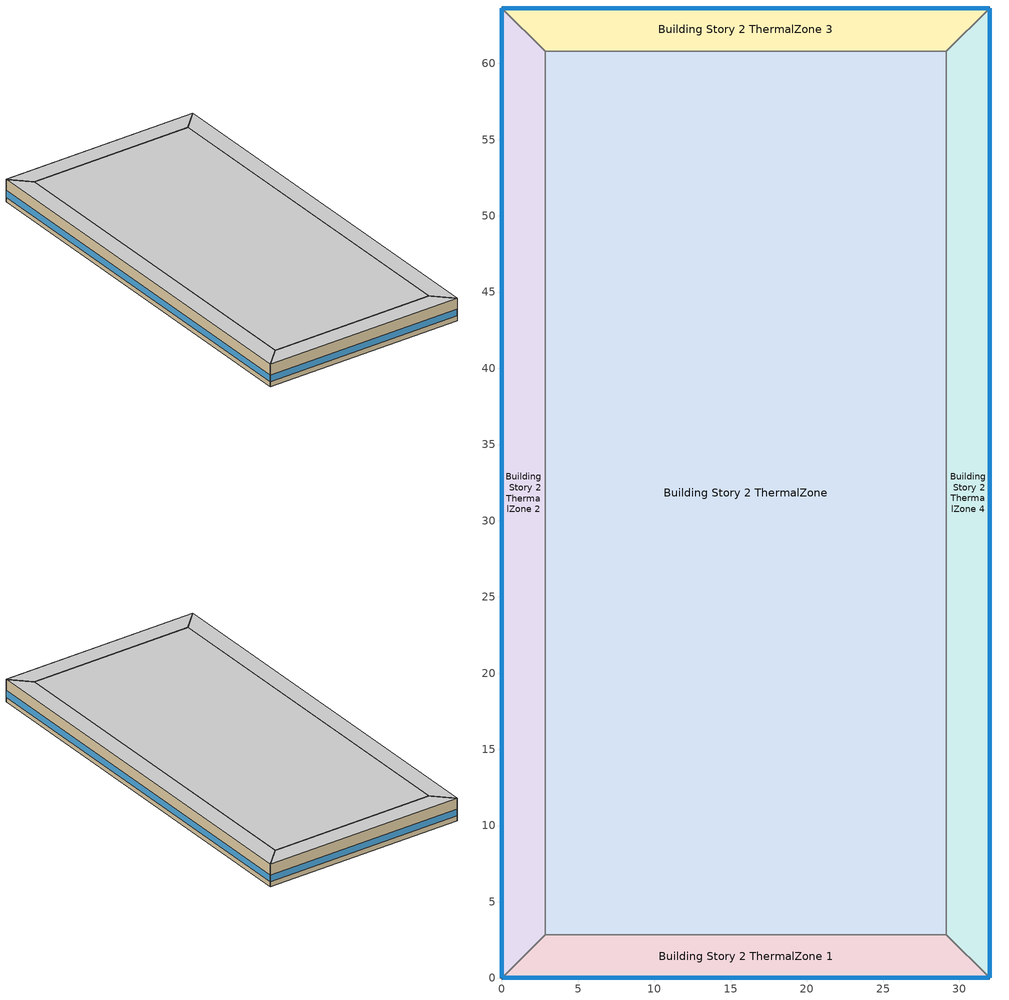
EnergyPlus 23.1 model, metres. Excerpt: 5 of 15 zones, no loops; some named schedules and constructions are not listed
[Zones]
Building Story 2 ThermalZone
 floor adiabatic (Typical Interior Floor): 29.16,2.83 2.83,2.83 2.83,60.81 29.16,60.81 z3.6
 wall adiabatic (Typical Interior Wall): 2.83,2.83 29.16,2.83 29.16,60.81 2.83,60.81 2.83,2.83 z3.6:7.2
 ceiling adiabatic (Typical Interior Ceiling): 29.16,60.81 2.83,60.81 2.83,2.83 29.16,2.83 z7.2
Building Story 2 ThermalZone 1
 floor adiabatic (Typical Interior Ceiling): 31.99,0 0,0 2.83,2.83 29.16,2.83 z3.6
 wall outside (Typical Insulated Steel Framed Exterior Wall R-20.41): 0,0 31.99,0 z3.6:7.2
 wall adiabatic (Typical Interior Wall): 31.99,0 29.16,2.83 2.83,2.83 0,0 z3.6:7.2
 window (U 0.48 SHGC 0.40 Dbl Ref-D Clr 6mm/13mm): 0.03,0 31.96,0 z4.36:5.44
 ceiling adiabatic (Typical Interior Ceiling): 29.16,2.83 2.83,2.83 0,0 31.99,0 z7.2
Building Story 2 ThermalZone 2
 floor adiabatic (Typical Interior Ceiling): 0,0 0,63.64 2.83,60.81 2.83,2.83 z3.6
 wall outside (Typical Insulated Steel Framed Exterior Wall R-20.41): 0,63.64 0,0 z3.6:7.2
 wall adiabatic (Typical Interior Wall): 0,0 2.83,2.83 2.83,60.81 0,63.64 z3.6:7.2
 window (U 0.48 SHGC 0.40 Dbl Ref-D Clr 6mm/13mm): 0,63.61 0,0.03 z4.36:5.44
 ceiling adiabatic (Typical Interior Ceiling): 2.83,2.83 2.83,60.81 0,63.64 0,0 z7.2
Building Story 2 ThermalZone 3
 floor adiabatic (Typical Interior Ceiling): 0,63.64 31.99,63.64 29.16,60.81 2.83,60.81 z3.6
 wall outside (Typical Insulated Steel Framed Exterior Wall R-20.41): 31.99,63.64 0,63.64 z3.6:7.2
 wall adiabatic (Typical Interior Wall): 0,63.64 2.83,60.81 29.16,60.81 31.99,63.64 z3.6:7.2
 window (U 0.48 SHGC 0.40 Dbl Ref-D Clr 6mm/13mm): 31.96,63.64 0.03,63.64 z4.36:5.44
 ceiling adiabatic (Typical Interior Ceiling): 2.83,60.81 29.16,60.81 31.99,63.64 0,63.64 z7.2
Building Story 2 ThermalZone 4
 floor adiabatic (Typical Interior Ceiling): 31.99,63.64 31.99,0 29.16,2.83 29.16,60.81 z3.6
 wall outside (Typical Insulated Steel Framed Exterior Wall R-20.41): 31.99,0 31.99,63.64 z3.6:7.2
 wall adiabatic (Typical Interior Wall): 31.99,63.64 29.16,60.81 29.16,2.83 31.99,0 z3.6:7.2
 window (U 0.48 SHGC 0.40 Dbl Ref-D Clr 6mm/13mm): 31.99,0.03 31.99,63.61 z4.36:5.44
 ceiling adiabatic (Typical Interior Ceiling): 29.16,60.81 29.16,2.83 31.99,0 31.99,63.64 z7.2
[SpaceList]
Story Ground Blended Space Type: Building Story 1 Space, Building Story 1 Space 3, Building Story 1 Space 1, Building Story 1 Space 2, Building Story 1 Space 4
Story Mid Blended Space Type: Building Story 2 Space, Building Story 2 Space 1, Building Story 2 Space 2, Building Story 2 Space 3, Building Story 2 Space 4
Story Top Blended Space Type: Building Story 3 Space 4, Building Story 3 Space, Building Story 3 Space 1, Building Story 3 Space 2, Building Story 3 Space 3
[Lights] Design Level Calculation Method=Watts/Area; Return Air Fraction=0; Fraction Visible=0.2; Fraction Replaceable=1
Name | Zone or ZoneList or Space or SpaceList | Schedule | Watts per Zone Floor Area {W/m2} | Fraction Radiant
Office OfficeLarge Data Center Lights 1 | Story Ground Blended Space Type | OfficeLarge BLDG_LIGHT_SCH_2013 | 0.0995619 | 0.7
Office OfficeLarge Main Data Center Lights 1 | Story Ground Blended Space Type | OfficeLarge BLDG_LIGHT_SCH_2013 | 0.179 | 0.7
SecondarySchool Auditorium Lights 1 | Story Ground Blended Space Type | SchoolSecondary BLDG_LIGHT_SCH_2013 | 0.615196 | 0.37
SecondarySchool Cafeteria Lights 1 | Story Ground Blended Space Type | SchoolSecondary BLDG_LIGHT_SCH_2013 | 0.401741 | 0.37
SecondarySchool Classroom Lights 1 | Story Ground Blended Space Type | SchoolSecondary BLDG_LIGHT_CLASSROOM_SCH_2013 | 0.796436 | 0.37
SecondarySchool ComputerRoom Lights 1 | Story Ground Blended Space Type | SchoolSecondary BLDG_LIGHT_CLASSROOM_SCH_2013 | 1.17002 | 0.37
SecondarySchool Corridor Lights 1 | Story Ground Blended Space Type | SchoolSecondary BLDG_LIGHT_CORRIDOR_SCH_2013 | 0.29887 | 0.37
SecondarySchool Gym Lights 1 | Story Ground Blended Space Type | SchoolSecondary BLDG_LIGHT_GYM_SCH_2013 | 2.29617 | 0.37
SecondarySchool Kitchen Lights 1 | Story Ground Blended Space Type | SchoolSecondary BLDG_LIGHT_SCH_2013 | 0.257882 | 0.37
SecondarySchool Library Lights 1 | Story Ground Blended Space Type | SchoolSecondary BLDG_LIGHT_LIBRARY_SCH_2013 | 0.989115 | 0.37
SecondarySchool Lobby Lights 1 | Story Ground Blended Space Type | SchoolSecondary BLDG_LIGHT_LOBBYFLR1_SCH_2013 | 0.373163 | 0.37
SecondarySchool Mechanical Lights 1 | Story Ground Blended Space Type | SchoolSecondary BLDG_LIGHT_MECHANICAL_SCH_2013 | 0.283999 | 0.37
SecondarySchool Office Lights 1 | Story Ground Blended Space Type | SchoolSecondary BLDG_LIGHT_OFFICE_SCH_2013 | 1.16779 | 0.37
SecondarySchool Restroom Lights 1 | Story Ground Blended Space Type | SchoolSecondary BLDG_LIGHT_BATH_SCH_2013 | 0.406333 | 0.37
Office WholeBuilding - Lg Office Lights 1 | Story Mid Blended Space Type | OfficeLarge BLDG_LIGHT_SCH_2013 | 1.48672 | 0.7
SecondarySchool Classroom Lights 2 | Story Mid Blended Space Type | SchoolSecondary BLDG_LIGHT_CLASSROOM_SCH_2013 | 6.50958 | 0.37
SecondarySchool Corridor Lights 2 | Story Mid Blended Space Type | SchoolSecondary BLDG_LIGHT_CORRIDOR_SCH_2013 | 2.44278 | 0.37
Office WholeBuilding - Lg Office Lights 2 | Story Top Blended Space Type | OfficeLarge BLDG_LIGHT_SCH_2013 | 8.82641 | 0.7
[People] Number of People Calculation Method=People/Area; Fraction Radiant=0.3; Enable ASHRAE 55 Comfort Warnings=Yes; Mean Radiant Temperature Calculation Type=ZoneAveraged; Work Efficiency Schedule=Work Efficiency Schedule; Clothing Insulation Schedule=Clothing Schedule; Air Velocity Schedule=Air Velocity Schedule; Thermal Comfort Model 1 Type=Fanger
Name | Zone or ZoneList or Space or SpaceList | Number of People Schedule | People per Floor Area {person/m2} | Activity Level Schedule
SecondarySchool Auditorium People 1 | Story Ground Blended Space Type | SchoolSecondary BLDG_OCC_SCH_Auditorium | 0.146475 | SchoolSecondary ACTIVITY_SCH
SecondarySchool Cafeteria People 1 | Story Ground Blended Space Type | SchoolSecondary BLDG_OCC_SCH_Cafeteria | 0.0618064 | SchoolSecondary ACTIVITY_SCH
SecondarySchool Classroom People 1 | Story Ground Blended Space Type | SchoolSecondary BLDG_OCC_SCH | 0.0224801 | SchoolSecondary ACTIVITY_SCH
SecondarySchool ComputerRoom People 1 | Story Ground Blended Space Type | SchoolSecondary BLDG_OCC_SCH_Extend | 0.0330248 | SchoolSecondary ACTIVITY_SCH
SecondarySchool Gym People 1 | Story Ground Blended Space Type | SchoolSecondary BLDG_OCC_SCH_Gym | 0.0956739 | SchoolSecondary ACTIVITY_SCH
SecondarySchool Kitchen People 1 | Story Ground Blended Space Type | SchoolSecondary BLDG_OCC_SCH | 0.0032459 | SchoolSecondary ACTIVITY_SCH
SecondarySchool Library People 1 | Story Ground Blended Space Type | SchoolSecondary BLDG_OCC_SCH | 0.00831189 | SchoolSecondary ACTIVITY_SCH
SecondarySchool Office People 1 | Story Ground Blended Space Type | SchoolSecondary BLDG_OCC_SCH_Offices | 0.00526032 | SchoolSecondary ACTIVITY_SCH
Office WholeBuilding - Lg Office People 1 | Story Mid Blended Space Type | OfficeLarge BLDG_OCC_SCH | 0.00906537 | OfficeLarge ACTIVITY_SCH
SecondarySchool Classroom People 2 | Story Mid Blended Space Type | SchoolSecondary BLDG_OCC_SCH | 0.183738 | SchoolSecondary ACTIVITY_SCH
Office WholeBuilding - Lg Office People 2 | Story Top Blended Space Type | OfficeLarge BLDG_OCC_SCH | 0.0538196 | OfficeLarge ACTIVITY_SCH
[ElectricEquipment] Design Level Calculation Method=Watts/Area
Name | Zone or ZoneList or Space or SpaceList | Schedule | Watts per Zone Floor Area {W/m2} | Fraction Radiant | Fraction Latent | Fraction Lost
2 Elevator Fans | Story Ground Blended Space Type | Elevator Schedule 3 | 0.0479507 | 0.5
2 Elevator Lift Motors | Story Ground Blended Space Type | Elevator Schedule 1 | 24.8679 | 0 | 0 | 1
2 Elevator Lights | Story Ground Blended Space Type | Elevator Schedule 2 | 0.0501053 | 0.5
Office OfficeLarge Data Center Elec Equip 1 | Story Ground Blended Space Type | DataCenter_EQUIP_SCH | 2.42834 | 0.5 | 0 | 0
Office OfficeLarge Main Data Center Elec Equip 1 | Story Ground Blended Space Type | DataCenter_EQUIP_SCH | 9.82314 | 0.5 | 0 | 0
SecondarySchool Auditorium Elec Equip 1 | Story Ground Blended Space Type | SchoolSecondary BLDG_EQUIP_SCH_2013 | 0.449191 | 0.5 | 0 | 0
SecondarySchool Cafeteria Elec Equip 1 | Story Ground Blended Space Type | SchoolSecondary KITCHEN_ELEC_EQUIP_SCH | 4.41916 | 0.5 | 0 | 0
SecondarySchool Classroom Elec Equip 1 | Story Ground Blended Space Type | SchoolSecondary BLDG_EQUIP_SCH_2013 | 0.596685 | 0.5 | 0 | 0
SecondarySchool ComputerRoom Elec Equip 1 | Story Ground Blended Space Type | SchoolSecondary BLDG_EQUIP_SCH_2013 | 1.75314 | 0.5 | 0 | 0
SecondarySchool Corridor Elec Equip 1 | Story Ground Blended Space Type | SchoolSecondary BLDG_EQUIP_SCH_2013 | 0.167548 | 0.5 | 0 | 0
SecondarySchool Gym Elec Equip 1 | Story Ground Blended Space Type | SchoolSecondary BLDG_EQUIP_SCH_2013 | 1.467 | 0.5 | 0 | 0
SecondarySchool Kitchen Elec Equip 1 | Story Ground Blended Space Type | SchoolSecondary KITCHEN_ELEC_EQUIP_SCH | 4.40104 | 0.3 | 0.25 | 0.2
SecondarySchool Library Elec Equip 1 | Story Ground Blended Space Type | SchoolSecondary BLDG_EQUIP_SCH_2013 | 0.773006 | 0.5 | 0 | 0
SecondarySchool Lobby Elec Equip 1; SecondarySchool Restroom Elec Equip 1 | Story Ground Blended Space Type | SchoolSecondary BLDG_EQUIP_SCH_2013 | 0.153412 | 0.5 | 0 | 0
SecondarySchool Mechanical Elec Equip 1 | Story Ground Blended Space Type | SchoolSecondary BLDG_EQUIP_SCH_2013 | 0.25019 | 0.5 | 0 | 0
SecondarySchool Office Elec Equip 1 | Story Ground Blended Space Type | SchoolSecondary BLDG_EQUIP_SCH_2013 | 1.05206 | 0.5 | 0 | 0
Office WholeBuilding - Lg Office Elec Equip 1 | Story Mid Blended Space Type | OfficeLarge BLDG_EQUIP_SCH | 1.35932 | 0.5 | 0 | 0
SecondarySchool Classroom Elec Equip 2 | Story Mid Blended Space Type | SchoolSecondary BLDG_EQUIP_SCH_2013 | 4.87694 | 0.5 | 0 | 0
SecondarySchool Corridor Elec Equip 2 | Story Mid Blended Space Type | SchoolSecondary BLDG_EQUIP_SCH_2013 | 1.36943 | 0.5 | 0 | 0
Office WholeBuilding - Lg Office Elec Equip 2 | Story Top Blended Space Type | OfficeLarge BLDG_EQUIP_SCH | 8.07007 | 0.5 | 0 | 0
[GasEquipment]
SecondarySchool Kitchen Gas Equip 1: Zone or ZoneList or Space or SpaceList=Story Ground Blended Space Type; Schedule=SchoolSecondary KITCHEN_GAS_EQUIP_SCH; Design Level Calculation Method=Watts/Area; Power per Zone Floor Area {W/m2}=33.2354; Fraction Latent=0.1; Fraction Radiant=0.2; Fraction Lost=0.7
[ZoneInfiltration:DesignFlowRate] Schedule=Always On Discrete; Design Flow Rate Calculation Method=Flow/ExteriorArea; Constant Term Coefficient=0; Temperature Term Coefficient=0; Velocity Term Coefficient=0.224; Velocity Squared Term Coefficient=0
Name | Zone or ZoneList or Space or SpaceList | Flow Rate per Exterior Surface Area {m3/s-m2}
SecondarySchool Auditorium A  - Story Ground Infiltration; SecondarySchool Auditorium C  - Story Ground Infiltration | Story Ground Blended Space Type | 1.55015e-05
SecondarySchool Cafeteria A  - Story Ground Infiltration; SecondarySchool Cafeteria C  - Story Ground Infiltration | Story Ground Blended Space Type | 9.81147e-06
SecondarySchool Classroom A  - Story Ground Infiltration; SecondarySchool Classroom C  - Story Ground Infiltration | Story Ground Blended Space Type | 5.079e-05
SecondarySchool ComputerRoom A  - Story Ground Infiltration; SecondarySchool ComputerRoom C  - Story Ground Infiltration | Story Ground Blended Space Type | 1.49786e-05
SecondarySchool Corridor B  - Story Ground Infiltration | Story Ground Blended Space Type | 4.71038e-05
SecondarySchool Gym A  - Story Ground Infiltration; SecondarySchool Gym C  - Story Ground Infiltration | Story Ground Blended Space Type | 3.28746e-05
SecondarySchool Gym A end_a - Story Ground Infiltration; SecondarySchool Gym C end_a - Story Ground Infiltration | Story Ground Blended Space Type | 3.55026e-05
SecondarySchool Gym B end_a - Story Ground Infiltration | Story Ground Blended Space Type | 7.8412e-05
SecondarySchool Kitchen A  - Story Ground Infiltration; SecondarySchool Kitchen C  - Story Ground Infiltration | Story Ground Blended Space Type | 3.38327e-06
SecondarySchool Library A  - Story Ground Infiltration; SecondarySchool Library C  - Story Ground Infiltration | Story Ground Blended Space Type | 1.31947e-05
SecondarySchool Lobby A  - Story Ground Infiltration; SecondarySchool Lobby C  - Story Ground Infiltration; SecondarySchool Restroom A  - Story Ground Infiltration; SecondarySchool Restroom C  - Story Ground Infiltration | Story Ground Blended Space Type | 6.58199e-06
SecondarySchool Mechanical A  - Story Ground Infiltration; SecondarySchool Mechanical C  - Story Ground Infiltration | Story Ground Blended Space Type | 1.07342e-05
SecondarySchool Office A  - Story Ground Infiltration; SecondarySchool Office C  - Story Ground Infiltration | Story Ground Blended Space Type | 1.6701e-05
Office WholeBuilding - Lg Office A  - Story Mid Infiltration; Office WholeBuilding - Lg Office C  - Story Mid Infiltration | Story Mid Blended Space Type | 1.10304e-05
Office WholeBuilding - Lg Office A end_b - Story Mid Infiltration; Office WholeBuilding - Lg Office C end_b - Story Mid Infiltration | Story Mid Blended Space Type | 3.55026e-05
Office WholeBuilding - Lg Office B end_b - Story Mid Infiltration | Story Mid Blended Space Type | 7.8412e-05
SecondarySchool Classroom A  - Story Mid Infiltration; SecondarySchool Classroom C  - Story Mid Infiltration | Story Mid Blended Space Type | 0.000124339
SecondarySchool Classroom A end_a - Story Mid Infiltration; SecondarySchool Classroom C end_a - Story Mid Infiltration | Story Mid Blended Space Type | 5.11568e-05
SecondarySchool Corridor B end_a - Story Mid Infiltration | Story Mid Blended Space Type | 4.71038e-05
Office WholeBuilding - Lg Office A  - Story Top Infiltration; Office WholeBuilding - Lg Office C  - Story Top Infiltration | Story Top Blended Space Type | 3.48193e-05
Office WholeBuilding - Lg Office A end_a - Story Top Infiltration; Office WholeBuilding - Lg Office A end_b - Story Top Infiltration; Office WholeBuilding - Lg Office C end_a - Story Top Infiltration; Office WholeBuilding - Lg Office C end_b - Story Top Infiltration | Story Top Blended Space Type | 9.13189e-06
Office WholeBuilding - Lg Office B end_a - Story Top Infiltration; Office WholeBuilding - Lg Office B end_b - Story Top Infiltration | Story Top Blended Space Type | 2.01689e-05
[Schedule:Compact]
Srf-Surface 56-Tmp; Srf-Surface 44-Tmp; Srf-Surface 50-Tmp; Srf-Surface 38-Tmp: Through: 12/31, For: AllDays, Until: 24:00, 19
[Schedule:Day:Interval]
OfficeLarge BLDG_LIGHT_SCH_2013 Sat Day: No, 06:00, 0.05, 08:00, 0.0905601, 12:00, 0.27168, 17:00, 0.13584, 19:00, 0.0452801, 24:00, 0.05
OfficeLarge BLDG_LIGHT_SCH_2013 Default: No, 05:00, 0.05, 18:00, 0.0452801, 24:00, 0.05
OfficeLarge BLDG_LIGHT_SCH_2013 Wkdy Day: No, 05:00, 0.05, 06:00, 0.1, 07:00, 0.0905601, 08:00, 0.27168, 17:00, 0.815041, 18:00, 0.452801, 20:00, 0.27168, 22:00, 0.18112, 23:00, 0.0905601, 24:00, 0.0452801
OfficeLarge BLDG_LIGHT_SCH_2013 Summer Design Day; SchoolSecondary BLDG_LIGHT_SCH_2013 Summer Design Day; SchoolSecondary BLDG_LIGHT_CLASSROOM_SCH_2013 Summer Design Day; SchoolSecondary BLDG_LIGHT_CORRIDOR_SCH_2013 Summer Design Day; SchoolSecondary BLDG_LIGHT_GYM_SCH_2013 Summer Design Day; SchoolSecondary BLDG_LIGHT_LIBRARY_SCH_2013 Summer Design Day; SchoolSecondary BLDG_LIGHT_LOBBYFLR1_SCH_2013 Summer Design Day; SchoolSecondary BLDG_LIGHT_MECHANICAL_SCH_2013 Summer Design Day; SchoolSecondary BLDG_LIGHT_OFFICE_SCH_2013 Summer Design Day; SchoolSecondary BLDG_LIGHT_BATH_SCH_2013 Summer Design Day; Clothing Schedule Default Winter Clothes; 63 space(s) Occ Sch Summer Design Day 3; 63 space(s) Occ Sch Winter Design Day 3; 63 space(s) Occ Sch Summer Design Day 1; 63 space(s) Occ Sch Winter Design Day 1; 63 space(s) Occ Sch Summer Design Day 2; 63 space(s) Occ Sch Winter Design Day 2; DataCenter_EQUIP_SCH Wknd|Wkdy|Hol Day 3; DataCenter_EQUIP_SCH Wknd|Wkdy|Hol Day 7; DataCenter_EQUIP_SCH Wknd|Wkdy|Hol Day 11; DataCenter_EQUIP_SCH Summer Design Day; OfficeLarge BLDG_EQUIP_SCH Summer Design Day: No, 24:00, 1
OfficeLarge BLDG_LIGHT_SCH_2013 Winter Design Day; SchoolSecondary BLDG_LIGHT_SCH_2013 Winter Design Day; SchoolSecondary BLDG_LIGHT_CLASSROOM_SCH_2013 Winter Design Day; SchoolSecondary BLDG_LIGHT_CORRIDOR_SCH_2013 Winter Design Day; SchoolSecondary BLDG_LIGHT_GYM_SCH_2013 Winter Design Day; SchoolSecondary BLDG_LIGHT_LIBRARY_SCH_2013 Winter Design Day; SchoolSecondary BLDG_LIGHT_LOBBYFLR1_SCH_2013 Winter Design Day; SchoolSecondary BLDG_LIGHT_MECHANICAL_SCH_2013 Winter Design Day; SchoolSecondary BLDG_LIGHT_OFFICE_SCH_2013 Winter Design Day; SchoolSecondary BLDG_LIGHT_BATH_SCH_2013 Winter Design Day; SchoolSecondary BLDG_OCC_SCH_Auditorium Wknd Day; SchoolSecondary BLDG_OCC_SCH_Auditorium Wknd Day 1; SchoolSecondary BLDG_OCC_SCH_Auditorium Default; SchoolSecondary BLDG_OCC_SCH_Auditorium Winter Design Day; Work Efficiency Schedule Default; SchoolSecondary BLDG_OCC_SCH_Cafeteria Wknd Day; SchoolSecondary BLDG_OCC_SCH_Cafeteria Wknd Day 1; SchoolSecondary BLDG_OCC_SCH_Cafeteria Default; SchoolSecondary BLDG_OCC_SCH_Cafeteria Winter Design Day; SchoolSecondary BLDG_OCC_SCH Wknd Day; SchoolSecondary BLDG_OCC_SCH Wknd Day 1; SchoolSecondary BLDG_OCC_SCH Default; SchoolSecondary BLDG_OCC_SCH Winter Design Day; SchoolSecondary BLDG_OCC_SCH_Extend Wknd Day; SchoolSecondary BLDG_OCC_SCH_Extend Wknd Day 1; SchoolSecondary BLDG_OCC_SCH_Extend Default; SchoolSecondary BLDG_OCC_SCH_Extend Winter Design Day; SchoolSecondary BLDG_OCC_SCH_Gym Wknd Day; SchoolSecondary BLDG_OCC_SCH_Gym Wknd Day 1; SchoolSecondary BLDG_OCC_SCH_Gym Default; SchoolSecondary BLDG_OCC_SCH_Gym Winter Design Day; SchoolSecondary BLDG_OCC_SCH_Offices Wknd Day; SchoolSecondary BLDG_OCC_SCH_Offices Wknd Day 1; SchoolSecondary BLDG_OCC_SCH_Offices Default; SchoolSecondary BLDG_OCC_SCH_Offices Winter Design Day; Schedule Day 3; OfficeLarge BLDG_OCC_SCH Winter Design Day; OfficeLarge BLDG_EQUIP_SCH Winter Design Day: No, 24:00, 0
SchoolSecondary BLDG_LIGHT_SCH_2013 Wknd Day; SchoolSecondary BLDG_LIGHT_SCH_2013 Wknd Day 1; SchoolSecondary BLDG_LIGHT_SCH_2013 Default; SchoolSecondary BLDG_LIGHT_CLASSROOM_SCH_2013 Wknd Day; SchoolSecondary BLDG_LIGHT_CLASSROOM_SCH_2013 Wknd Day 1; SchoolSecondary BLDG_LIGHT_CLASSROOM_SCH_2013 Default; SchoolSecondary BLDG_LIGHT_CORRIDOR_SCH_2013 Wknd Day; SchoolSecondary BLDG_LIGHT_CORRIDOR_SCH_2013 Wknd Day 1; SchoolSecondary BLDG_LIGHT_CORRIDOR_SCH_2013 Default; SchoolSecondary BLDG_LIGHT_GYM_SCH_2013 Wknd Day; SchoolSecondary BLDG_LIGHT_GYM_SCH_2013 Wknd Day 1; SchoolSecondary BLDG_LIGHT_GYM_SCH_2013 Default; SchoolSecondary BLDG_LIGHT_LIBRARY_SCH_2013 Wknd Day; SchoolSecondary BLDG_LIGHT_LIBRARY_SCH_2013 Wknd Day 1; SchoolSecondary BLDG_LIGHT_LIBRARY_SCH_2013 Default; SchoolSecondary BLDG_LIGHT_LOBBYFLR1_SCH_2013 Wknd Day; SchoolSecondary BLDG_LIGHT_LOBBYFLR1_SCH_2013 Wknd Day 1; SchoolSecondary BLDG_LIGHT_LOBBYFLR1_SCH_2013 Default; SchoolSecondary BLDG_LIGHT_MECHANICAL_SCH_2013 Wknd Day; SchoolSecondary BLDG_LIGHT_MECHANICAL_SCH_2013 Wknd Day 1; SchoolSecondary BLDG_LIGHT_MECHANICAL_SCH_2013 Default; SchoolSecondary BLDG_LIGHT_OFFICE_SCH_2013 Wknd Day; SchoolSecondary BLDG_LIGHT_OFFICE_SCH_2013 Wknd Day 1; SchoolSecondary BLDG_LIGHT_OFFICE_SCH_2013 Default; SchoolSecondary BLDG_LIGHT_BATH_SCH_2013 Wknd Day; SchoolSecondary BLDG_LIGHT_BATH_SCH_2013 Wknd Day 1; SchoolSecondary BLDG_LIGHT_BATH_SCH_2013 Default: No, 24:00, 0.1773
SchoolSecondary BLDG_LIGHT_SCH_2013 Wkdy Day; SchoolSecondary BLDG_LIGHT_SCH_2013 Wkdy Day 2; SchoolSecondary BLDG_LIGHT_MECHANICAL_SCH_2013 Wkdy Day; SchoolSecondary BLDG_LIGHT_MECHANICAL_SCH_2013 Wkdy Day 2: No, 07:00, 0.1773, 21:00, 0.9, 24:00, 0.1773
SchoolSecondary BLDG_LIGHT_SCH_2013 Wkdy Day 1; SchoolSecondary BLDG_LIGHT_MECHANICAL_SCH_2013 Wkdy Day 1: No, 08:00, 0.1773, 20:00, 0.5, 24:00, 0.1773
SchoolSecondary BLDG_LIGHT_CLASSROOM_SCH_2013 Wkdy Day; SchoolSecondary BLDG_LIGHT_CLASSROOM_SCH_2013 Wkdy Day 2: No, 07:00, 0.1773, 08:00, 0.9, 21:00, 0.598291, 24:00, 0.1773
SchoolSecondary BLDG_LIGHT_CLASSROOM_SCH_2013 Wkdy Day 1: No, 08:00, 0.1773, 20:00, 0.332384, 21:00, 0.117863, 24:00, 0.1773
SchoolSecondary BLDG_LIGHT_CORRIDOR_SCH_2013 Wkdy Day; SchoolSecondary BLDG_LIGHT_CORRIDOR_SCH_2013 Wkdy Day 2: No, 07:00, 0.1773, 08:00, 0.9, 21:00, 0.551772, 24:00, 0.1773
SchoolSecondary BLDG_LIGHT_CORRIDOR_SCH_2013 Wkdy Day 1: No, 08:00, 0.1773, 20:00, 0.30654, 21:00, 0.108699, 24:00, 0.1773
SchoolSecondary BLDG_LIGHT_GYM_SCH_2013 Wkdy Day; SchoolSecondary BLDG_LIGHT_GYM_SCH_2013 Wkdy Day 2: No, 07:00, 0.1773, 08:00, 0.9, 21:00, 0.88182, 24:00, 0.1773
SchoolSecondary BLDG_LIGHT_GYM_SCH_2013 Wkdy Day 1: No, 08:00, 0.1773, 20:00, 0.4899, 21:00, 0.173719, 24:00, 0.1773
SchoolSecondary BLDG_LIGHT_LIBRARY_SCH_2013 Wkdy Day; SchoolSecondary BLDG_LIGHT_LIBRARY_SCH_2013 Wkdy Day 2: No, 07:00, 0.1773, 08:00, 0.9, 21:00, 0.8325, 24:00, 0.1773
SchoolSecondary BLDG_LIGHT_LIBRARY_SCH_2013 Wkdy Day 1: No, 08:00, 0.1773, 20:00, 0.4625, 21:00, 0.164002, 24:00, 0.1773
SchoolSecondary BLDG_LIGHT_LOBBYFLR1_SCH_2013 Wkdy Day; SchoolSecondary BLDG_LIGHT_LOBBYFLR1_SCH_2013 Wkdy Day 2: No, 07:00, 0.1773, 08:00, 0.9, 21:00, 0.855, 24:00, 0.1773
SchoolSecondary BLDG_LIGHT_LOBBYFLR1_SCH_2013 Wkdy Day 1: No, 08:00, 0.1773, 20:00, 0.475, 21:00, 0.168435, 24:00, 0.1773
SchoolSecondary BLDG_LIGHT_OFFICE_SCH_2013 Wkdy Day; SchoolSecondary BLDG_LIGHT_OFFICE_SCH_2013 Wkdy Day 2: No, 07:00, 0.1773, 08:00, 0.9, 21:00, 0.747958, 24:00, 0.1773
SchoolSecondary BLDG_LIGHT_OFFICE_SCH_2013 Wkdy Day 1: No, 08:00, 0.1773, 20:00, 0.415533, 21:00, 0.147348, 24:00, 0.1773
SchoolSecondary BLDG_LIGHT_BATH_SCH_2013 Wkdy Day; SchoolSecondary BLDG_LIGHT_BATH_SCH_2013 Wkdy Day 2: No, 07:00, 0.1773, 08:00, 0.9, 21:00, 0.594, 24:00, 0.1773
SchoolSecondary BLDG_LIGHT_BATH_SCH_2013 Wkdy Day 1: No, 08:00, 0.1773, 20:00, 0.33, 21:00, 0.117018, 24:00, 0.1773
SchoolSecondary BLDG_OCC_SCH_Auditorium Wkdy|SmrDsn Day; SchoolSecondary BLDG_OCC_SCH_Auditorium Wkdy|SmrDsn Day 2; SchoolSecondary BLDG_OCC_SCH_Auditorium Summer Design Day: No, 08:00, 0, 15:00, 0.25, 20:00, 0.95, 24:00, 0
SchoolSecondary BLDG_OCC_SCH_Auditorium Wkdy|SmrDsn Day 1: No, 08:00, 0, 17:00, 0.15, 19:00, 0.35, 24:00, 0
SchoolSecondary ACTIVITY_SCH Default; SchoolSecondary ACTIVITY_SCH Summer Design Day; SchoolSecondary ACTIVITY_SCH Winter Design Day; OfficeLarge ACTIVITY_SCH Default; OfficeLarge ACTIVITY_SCH Summer Design Day; OfficeLarge ACTIVITY_SCH Winter Design Day: No, 24:00, 120
Air Velocity Schedule Default: No, 24:00, 0.2
SchoolSecondary BLDG_OCC_SCH_Cafeteria Wkdy|SmrDsn Day; SchoolSecondary BLDG_OCC_SCH_Cafeteria Wkdy|SmrDsn Day 2; SchoolSecondary BLDG_OCC_SCH_Cafeteria Summer Design Day: No, 09:00, 0, 15:00, 0.95, 20:00, 0.35, 24:00, 0
SchoolSecondary BLDG_OCC_SCH_Cafeteria Wkdy|SmrDsn Day 1: No, 09:00, 0, 17:00, 0.15, 19:00, 0.35, 24:00, 0
SchoolSecondary BLDG_OCC_SCH Wkdy|SmrDsn Day; SchoolSecondary BLDG_OCC_SCH Wkdy|SmrDsn Day 2; SchoolSecondary BLDG_OCC_SCH Summer Design Day: No, 08:00, 0, 16:00, 0.95, 21:00, 0.15, 24:00, 0
SchoolSecondary BLDG_OCC_SCH Wkdy|SmrDsn Day 1: No, 08:00, 0, 21:00, 0.15, 24:00, 0
SchoolSecondary BLDG_OCC_SCH_Extend Wkdy|SmrDsn Day; SchoolSecondary BLDG_OCC_SCH_Extend Wkdy|SmrDsn Day 2; SchoolSecondary BLDG_OCC_SCH_Extend Summer Design Day: No, 08:00, 0, 21:00, 0.95, 24:00, 0
SchoolSecondary BLDG_OCC_SCH_Extend Wkdy|SmrDsn Day 1: No, 08:00, 0, 21:00, 0.5, 24:00, 0
SchoolSecondary BLDG_OCC_SCH_Gym Wkdy|SmrDsn Day; SchoolSecondary BLDG_OCC_SCH_Gym Wkdy|SmrDsn Day 2; SchoolSecondary BLDG_OCC_SCH_Gym Summer Design Day: No, 08:00, 0, 16:00, 0.35, 21:00, 0.95, 24:00, 0
SchoolSecondary BLDG_OCC_SCH_Gym Wkdy|SmrDsn Day 1: No, 08:00, 0, 21:00, 0.35, 24:00, 0
SchoolSecondary BLDG_OCC_SCH_Offices Wkdy|SmrDsn Day; SchoolSecondary BLDG_OCC_SCH_Offices Wkdy|SmrDsn Day 2; SchoolSecondary BLDG_OCC_SCH_Offices Summer Design Day: No, 08:00, 0, 17:00, 0.95, 21:00, 0.15, 24:00, 0
SchoolSecondary BLDG_OCC_SCH_Offices Wkdy|SmrDsn Day 1: No, 08:00, 0, 17:00, 0.5, 21:00, 0.15, 24:00, 0
63 space(s) Occ Sch Saturday 3; 63 space(s) Occ Sch Saturday 2: No, 05:00, 0, 06:00, 1, 07:00, 0, 08:00, 1, 11:00, 0, 12:00, 1, 16:00, 0, 17:00, 1, 18:00, 0, 19:00, 1, 24:00, 0
63 space(s) Occ Sch Sunday 3; 63 space(s) Occ Sch Sunday 2: No, 05:00, 0, 06:00, 1, 17:00, 0, 18:00, 1, 24:00, 0
63 space(s) Occ Sch Default 3; 63 space(s) Occ Sch Tuesday 19; 63 space(s) Occ Sch Wednesday 19; 63 space(s) Occ Sch Thursday 19; 63 space(s) Occ Sch Friday 19; 63 space(s) Occ Sch Thursday 18; 63 space(s) Occ Sch Friday 18; 63 space(s) Occ Sch Monday 16; 63 space(s) Occ Sch Tuesday 18; 63 space(s) Occ Sch Wednesday 18; 63 space(s) Occ Sch Thursday 16; 63 space(s) Occ Sch Friday 16; 63 space(s) Occ Sch Monday 14; 63 space(s) Occ Sch Tuesday 16; 63 space(s) Occ Sch Wednesday 16; 63 space(s) Occ Sch Friday 15; 63 space(s) Occ Sch Monday 13; 63 space(s) Occ Sch Tuesday 15; 63 space(s) Occ Sch Wednesday 15; 63 space(s) Occ Sch Thursday 15; 63 space(s) Occ Sch Default 2; 63 space(s) Occ Sch Tuesday 14; 63 space(s) Occ Sch Wednesday 14; 63 space(s) Occ Sch Thursday 14; 63 space(s) Occ Sch Friday 14; 63 space(s) Occ Sch Thursday 13; 63 space(s) Occ Sch Friday 13; 63 space(s) Occ Sch Monday 12; 63 space(s) Occ Sch Tuesday 13; 63 space(s) Occ Sch Wednesday 13; 63 space(s) Occ Sch Thursday 11; 63 space(s) Occ Sch Friday 11; 63 space(s) Occ Sch Monday 10; 63 space(s) Occ Sch Tuesday 11; 63 space(s) Occ Sch Wednesday 11; 63 space(s) Occ Sch Friday 10; 63 space(s) Occ Sch Monday 9; 63 space(s) Occ Sch Tuesday 10; 63 space(s) Occ Sch Wednesday 10; 63 space(s) Occ Sch Thursday 10: No, 05:00, 0, 07:00, 1, 08:00, 1, 09:00, 1, 11:00, 0, 13:00, 1, 14:00, 0, 15:00, 1, 16:00, 1, 17:00, 1, 18:00, 1, 19:00, 0, 20:00, 1, 21:00, 1, 22:00, 1, 24:00, 0
63 space(s) Occ Sch Friday 17; 63 space(s) Occ Sch Monday 15; 63 space(s) Occ Sch Tuesday 17; 63 space(s) Occ Sch Wednesday 17; 63 space(s) Occ Sch Thursday 17; 63 space(s) Occ Sch Friday 12; 63 space(s) Occ Sch Monday 11; 63 space(s) Occ Sch Tuesday 12; 63 space(s) Occ Sch Wednesday 12; 63 space(s) Occ Sch Thursday 12: No, 05:00, 0, 07:00, 1, 08:00, 1, 09:00, 1, 11:00, 0, 13:00, 1, 16:00, 0, 17:00, 1, 18:00, 1, 19:00, 1, 20:00, 0, 21:00, 1, 22:00, 1, 24:00, 0
63 space(s) Occ Sch Saturday 1: No, 05:00, 0, 06:00, 0.0068366, 07:00, 0, 08:00, 0.0136732, 11:00, 0, 12:00, 0.0136732, 16:00, 0, 17:00, 0.0034183, 18:00, 0, 19:00, 0.0034183, 24:00, 0
63 space(s) Occ Sch Sunday 1: No, 05:00, 0, 06:00, 0.0034183, 17:00, 0, 18:00, 0.0034183, 24:00, 0
63 space(s) Occ Sch Default 1; 63 space(s) Occ Sch Tuesday 9; 63 space(s) Occ Sch Wednesday 9; 63 space(s) Occ Sch Thursday 9; 63 space(s) Occ Sch Friday 9; 63 space(s) Occ Sch Friday 5; 63 space(s) Occ Sch Monday 5; 63 space(s) Occ Sch Tuesday 5; 63 space(s) Occ Sch Wednesday 5; 63 space(s) Occ Sch Thursday 5: No, 05:00, 0, 07:00, 0.0068366, 08:00, 0.395839, 09:00, 0.064264, 11:00, 0, 13:00, 0.0307647, 14:00, 0, 15:00, 0.0717843, 16:00, 0.127844, 17:00, 0.0499072, 18:00, 0.0136732, 19:00, 0, 20:00, 0.176384, 21:00, 0.170915, 22:00, 0.0034183, 24:00, 0
63 space(s) Occ Sch Thursday 8; 63 space(s) Occ Sch Friday 8; 63 space(s) Occ Sch Monday 8; 63 space(s) Occ Sch Tuesday 8; 63 space(s) Occ Sch Wednesday 8; 63 space(s) Occ Sch Thursday 6; 63 space(s) Occ Sch Friday 6; 63 space(s) Occ Sch Monday 6; 63 space(s) Occ Sch Tuesday 6; 63 space(s) Occ Sch Wednesday 6: No, 05:00, 0, 07:00, 0.0068366, 08:00, 0.204414, 09:00, 0.0649477, 11:00, 0, 13:00, 0.0314484, 14:00, 0, 15:00, 0.0717843, 16:00, 0.0628967, 17:00, 0.0499072, 18:00, 0.0136732, 19:00, 0, 20:00, 0.176384, 21:00, 0.170915, 22:00, 0.0034183, 24:00, 0
63 space(s) Occ Sch Friday 7; 63 space(s) Occ Sch Monday 7; 63 space(s) Occ Sch Tuesday 7; 63 space(s) Occ Sch Wednesday 7; 63 space(s) Occ Sch Thursday 7: No, 05:00, 0, 07:00, 0.0068366, 08:00, 0.169548, 09:00, 0.0102549, 11:00, 0, 13:00, 0.0307647, 16:00, 0, 17:00, 0.00136732, 18:00, 0.0136732, 19:00, 0.0799882, 20:00, 0, 21:00, 0.0916104, 22:00, 0.0034183, 24:00, 0
DataCenter_EQUIP_SCH Wknd|Wkdy|Hol Day; DataCenter_EQUIP_SCH Wknd|Wkdy|Hol Day 4; DataCenter_EQUIP_SCH Wknd|Wkdy|Hol Day 8; DataCenter_EQUIP_SCH Winter Design Day 11: No, 24:00, 0.25
DataCenter_EQUIP_SCH Wknd|Wkdy|Hol Day 1; DataCenter_EQUIP_SCH Wknd|Wkdy|Hol Day 5; DataCenter_EQUIP_SCH Wknd|Wkdy|Hol Day 9: No, 24:00, 0.5
DataCenter_EQUIP_SCH Wknd|Wkdy|Hol Day 2; DataCenter_EQUIP_SCH Wknd|Wkdy|Hol Day 6; DataCenter_EQUIP_SCH Wknd|Wkdy|Hol Day 10: No, 24:00, 0.75
SchoolSecondary BLDG_EQUIP_SCH_2013 Default|Wknd Day; SchoolSecondary BLDG_EQUIP_SCH_2013 Default|Wknd Day 2; SchoolSecondary BLDG_EQUIP_SCH_2013 Default: No, 24:00, 0.295624
SchoolSecondary BLDG_EQUIP_SCH_2013 Wkdy Day; SchoolSecondary BLDG_EQUIP_SCH_2013 Wkdy Day 2: No, 08:00, 0.295624, 17:00, 0.90367, 21:00, 0.332931, 24:00, 0.295624
SchoolSecondary BLDG_EQUIP_SCH_2013 Wkdy Day 1: No, 08:00, 0.21116, 17:00, 0.475616, 21:00, 0.237808, 24:00, 0.21116
SchoolSecondary BLDG_EQUIP_SCH_2013 Default|Wknd Day 1: No, 24:00, 0.21116
SchoolSecondary BLDG_EQUIP_SCH_2013 Summer Design Day: No, 08:00, 0.35, 17:00, 0.95, 24:00, 0.35
SchoolSecondary BLDG_EQUIP_SCH_2013 Winter Design Day 2: No, 24:00, 0.35
SchoolSecondary KITCHEN_ELEC_EQUIP_SCH Wknd Day; SchoolSecondary KITCHEN_ELEC_EQUIP_SCH Wknd Day 1; SchoolSecondary KITCHEN_ELEC_EQUIP_SCH Default; SchoolSecondary KITCHEN_ELEC_EQUIP_SCH Winter Design Day: No, 24:00, 0.1
SchoolSecondary KITCHEN_ELEC_EQUIP_SCH Wkdy Day; SchoolSecondary KITCHEN_ELEC_EQUIP_SCH Wkdy Day 1; SchoolSecondary KITCHEN_ELEC_EQUIP_SCH Wkdy Day 2; SchoolSecondary KITCHEN_ELEC_EQUIP_SCH Summer Design Day: No, 08:00, 0.1, 10:00, 0.15, 13:00, 0.25, 15:00, 0.15, 24:00, 0.1
SchoolSecondary KITCHEN_GAS_EQUIP_SCH Wknd Day; SchoolSecondary KITCHEN_GAS_EQUIP_SCH Wknd Day 1; SchoolSecondary KITCHEN_GAS_EQUIP_SCH Default; SchoolSecondary KITCHEN_GAS_EQUIP_SCH Winter Design Day: No, 24:00, 0.02
SchoolSecondary KITCHEN_GAS_EQUIP_SCH Wkdy|SmrDsn Day; SchoolSecondary KITCHEN_GAS_EQUIP_SCH Wkdy|SmrDsn Day 1; SchoolSecondary KITCHEN_GAS_EQUIP_SCH Wkdy|SmrDsn Day 2; SchoolSecondary KITCHEN_GAS_EQUIP_SCH Summer Design Day: No, 08:00, 0.02, 10:00, 0.15, 13:00, 0.2, 15:00, 0.1, 24:00, 0.02
OfficeLarge BLDG_OCC_SCH Sat Day: No, 06:00, 0, 08:00, 0.1, 12:00, 0.3, 17:00, 0.1, 19:00, 0.05, 24:00, 0
OfficeLarge BLDG_OCC_SCH Default: No, 06:00, 0, 18:00, 0.05, 24:00, 0
OfficeLarge BLDG_OCC_SCH Wkdy Day: No, 06:00, 0, 07:00, 0.1, 08:00, 0.2, 12:00, 0.95, 13:00, 0.5, 17:00, 0.95, 18:00, 0.3, 22:00, 0.1, 24:00, 0.05
OfficeLarge BLDG_OCC_SCH Summer Design Day: No, 06:00, 0, 22:00, 1, 24:00, 0.05
OfficeLarge BLDG_EQUIP_SCH Sat Day: No, 06:00, 0.3, 08:00, 0.4, 12:00, 0.5, 17:00, 0.35, 24:00, 0.3
OfficeLarge BLDG_EQUIP_SCH Default: No, 24:00, 0.3
OfficeLarge BLDG_EQUIP_SCH Wkdy Day: No, 08:00, 0.4, 12:00, 0.9, 13:00, 0.8, 17:00, 0.9, 18:00, 0.5, 24:00, 0.4
[Schedule:Week:Daily]
OfficeLarge BLDG_LIGHT_SCH_2013 Week Rule - Jan1-Jan1: OfficeLarge BLDG_LIGHT_SCH_2013 Sat Day, OfficeLarge BLDG_LIGHT_SCH_2013 Sat Day, OfficeLarge BLDG_LIGHT_SCH_2013 Sat Day, OfficeLarge BLDG_LIGHT_SCH_2013 Sat Day, OfficeLarge BLDG_LIGHT_SCH_2013 Sat Day, OfficeLarge BLDG_LIGHT_SCH_2013 Sat Day, OfficeLarge BLDG_LIGHT_SCH_2013 Sat Day, OfficeLarge BLDG_LIGHT_SCH_2013 Default, OfficeLarge BLDG_LIGHT_SCH_2013 Summer Design Day, OfficeLarge BLDG_LIGHT_SCH_2013 Winter Design Day, OfficeLarge BLDG_LIGHT_SCH_2013 Default, OfficeLarge BLDG_LIGHT_SCH_2013 Default
OfficeLarge BLDG_LIGHT_SCH_2013 Week Rule - Jan2-Dec31: OfficeLarge BLDG_LIGHT_SCH_2013 Default, OfficeLarge BLDG_LIGHT_SCH_2013 Wkdy Day, OfficeLarge BLDG_LIGHT_SCH_2013 Wkdy Day, OfficeLarge BLDG_LIGHT_SCH_2013 Wkdy Day, OfficeLarge BLDG_LIGHT_SCH_2013 Wkdy Day, OfficeLarge BLDG_LIGHT_SCH_2013 Wkdy Day, OfficeLarge BLDG_LIGHT_SCH_2013 Sat Day, OfficeLarge BLDG_LIGHT_SCH_2013 Default, OfficeLarge BLDG_LIGHT_SCH_2013 Summer Design Day, OfficeLarge BLDG_LIGHT_SCH_2013 Winter Design Day, OfficeLarge BLDG_LIGHT_SCH_2013 Default, OfficeLarge BLDG_LIGHT_SCH_2013 Default
SchoolSecondary BLDG_LIGHT_SCH_2013 Week Rule - Jan1-Jan1: SchoolSecondary BLDG_LIGHT_SCH_2013 Wknd Day, SchoolSecondary BLDG_LIGHT_SCH_2013 Wknd Day, SchoolSecondary BLDG_LIGHT_SCH_2013 Wknd Day, SchoolSecondary BLDG_LIGHT_SCH_2013 Wknd Day, SchoolSecondary BLDG_LIGHT_SCH_2013 Wknd Day, SchoolSecondary BLDG_LIGHT_SCH_2013 Wknd Day, SchoolSecondary BLDG_LIGHT_SCH_2013 Wknd Day, SchoolSecondary BLDG_LIGHT_SCH_2013 Default, SchoolSecondary BLDG_LIGHT_SCH_2013 Summer Design Day, SchoolSecondary BLDG_LIGHT_SCH_2013 Winter Design Day, SchoolSecondary BLDG_LIGHT_SCH_2013 Default, SchoolSecondary BLDG_LIGHT_SCH_2013 Default
SchoolSecondary BLDG_LIGHT_SCH_2013 Week Rule - Jan2-Jun25: SchoolSecondary BLDG_LIGHT_SCH_2013 Wknd Day, SchoolSecondary BLDG_LIGHT_SCH_2013 Wkdy Day, SchoolSecondary BLDG_LIGHT_SCH_2013 Wkdy Day, SchoolSecondary BLDG_LIGHT_SCH_2013 Wkdy Day, SchoolSecondary BLDG_LIGHT_SCH_2013 Wkdy Day, SchoolSecondary BLDG_LIGHT_SCH_2013 Wkdy Day, SchoolSecondary BLDG_LIGHT_SCH_2013 Wknd Day, SchoolSecondary BLDG_LIGHT_SCH_2013 Default, SchoolSecondary BLDG_LIGHT_SCH_2013 Summer Design Day, SchoolSecondary BLDG_LIGHT_SCH_2013 Winter Design Day, SchoolSecondary BLDG_LIGHT_SCH_2013 Default, SchoolSecondary BLDG_LIGHT_SCH_2013 Default
SchoolSecondary BLDG_LIGHT_SCH_2013 Week Rule - Jun26-Jul2: SchoolSecondary BLDG_LIGHT_SCH_2013 Wknd Day, SchoolSecondary BLDG_LIGHT_SCH_2013 Wkdy Day, SchoolSecondary BLDG_LIGHT_SCH_2013 Wkdy Day, SchoolSecondary BLDG_LIGHT_SCH_2013 Wkdy Day, SchoolSecondary BLDG_LIGHT_SCH_2013 Wkdy Day, SchoolSecondary BLDG_LIGHT_SCH_2013 Wkdy Day 1, SchoolSecondary BLDG_LIGHT_SCH_2013 Wknd Day 1, SchoolSecondary BLDG_LIGHT_SCH_2013 Default, SchoolSecondary BLDG_LIGHT_SCH_2013 Summer Design Day, SchoolSecondary BLDG_LIGHT_SCH_2013 Winter Design Day, SchoolSecondary BLDG_LIGHT_SCH_2013 Default, SchoolSecondary BLDG_LIGHT_SCH_2013 Default
SchoolSecondary BLDG_LIGHT_SCH_2013 Week Rule - Jul3-Aug27: SchoolSecondary BLDG_LIGHT_SCH_2013 Wknd Day 1, SchoolSecondary BLDG_LIGHT_SCH_2013 Wkdy Day 1, SchoolSecondary BLDG_LIGHT_SCH_2013 Wkdy Day 1, SchoolSecondary BLDG_LIGHT_SCH_2013 Wkdy Day 1, SchoolSecondary BLDG_LIGHT_SCH_2013 Wkdy Day 1, SchoolSecondary BLDG_LIGHT_SCH_2013 Wkdy Day 1, SchoolSecondary BLDG_LIGHT_SCH_2013 Wknd Day 1, SchoolSecondary BLDG_LIGHT_SCH_2013 Default, SchoolSecondary BLDG_LIGHT_SCH_2013 Summer Design Day, SchoolSecondary BLDG_LIGHT_SCH_2013 Winter Design Day, SchoolSecondary BLDG_LIGHT_SCH_2013 Default, SchoolSecondary BLDG_LIGHT_SCH_2013 Default
SchoolSecondary BLDG_LIGHT_SCH_2013 Week Rule - Aug28-Sep3: SchoolSecondary BLDG_LIGHT_SCH_2013 Wknd Day 1, SchoolSecondary BLDG_LIGHT_SCH_2013 Wkdy Day 1, SchoolSecondary BLDG_LIGHT_SCH_2013 Wkdy Day 1, SchoolSecondary BLDG_LIGHT_SCH_2013 Wkdy Day 1, SchoolSecondary BLDG_LIGHT_SCH_2013 Wkdy Day 2, SchoolSecondary BLDG_LIGHT_SCH_2013 Wkdy Day 2, SchoolSecondary BLDG_LIGHT_SCH_2013 Default, SchoolSecondary BLDG_LIGHT_SCH_2013 Default, SchoolSecondary BLDG_LIGHT_SCH_2013 Summer Design Day, SchoolSecondary BLDG_LIGHT_SCH_2013 Winter Design Day, SchoolSecondary BLDG_LIGHT_SCH_2013 Default, SchoolSecondary BLDG_LIGHT_SCH_2013 Default
SchoolSecondary BLDG_LIGHT_SCH_2013 Week Rule - Sep4-Dec31: SchoolSecondary BLDG_LIGHT_SCH_2013 Default, SchoolSecondary BLDG_LIGHT_SCH_2013 Wkdy Day 2, SchoolSecondary BLDG_LIGHT_SCH_2013 Wkdy Day 2, SchoolSecondary BLDG_LIGHT_SCH_2013 Wkdy Day 2, SchoolSecondary BLDG_LIGHT_SCH_2013 Wkdy Day 2, SchoolSecondary BLDG_LIGHT_SCH_2013 Wkdy Day 2, SchoolSecondary BLDG_LIGHT_SCH_2013 Default, SchoolSecondary BLDG_LIGHT_SCH_2013 Default, SchoolSecondary BLDG_LIGHT_SCH_2013 Summer Design Day, SchoolSecondary BLDG_LIGHT_SCH_2013 Winter Design Day, SchoolSecondary BLDG_LIGHT_SCH_2013 Default, SchoolSecondary BLDG_LIGHT_SCH_2013 Default
SchoolSecondary BLDG_LIGHT_CLASSROOM_SCH_2013 Week Rule - Jan1-Jan1: SchoolSecondary BLDG_LIGHT_CLASSROOM_SCH_2013 Wknd Day, SchoolSecondary BLDG_LIGHT_CLASSROOM_SCH_2013 Wknd Day, SchoolSecondary BLDG_LIGHT_CLASSROOM_SCH_2013 Wknd Day, SchoolSecondary BLDG_LIGHT_CLASSROOM_SCH_2013 Wknd Day, SchoolSecondary BLDG_LIGHT_CLASSROOM_SCH_2013 Wknd Day, SchoolSecondary BLDG_LIGHT_CLASSROOM_SCH_2013 Wknd Day, SchoolSecondary BLDG_LIGHT_CLASSROOM_SCH_2013 Wknd Day, SchoolSecondary BLDG_LIGHT_CLASSROOM_SCH_2013 Default, SchoolSecondary BLDG_LIGHT_CLASSROOM_SCH_2013 Summer Design Day, SchoolSecondary BLDG_LIGHT_CLASSROOM_SCH_2013 Winter Design Day, SchoolSecondary BLDG_LIGHT_CLASSROOM_SCH_2013 Default, SchoolSecondary BLDG_LIGHT_CLASSROOM_SCH_2013 Default
SchoolSecondary BLDG_LIGHT_CLASSROOM_SCH_2013 Week Rule - Jan2-Jun25: SchoolSecondary BLDG_LIGHT_CLASSROOM_SCH_2013 Wknd Day, SchoolSecondary BLDG_LIGHT_CLASSROOM_SCH_2013 Wkdy Day, SchoolSecondary BLDG_LIGHT_CLASSROOM_SCH_2013 Wkdy Day, SchoolSecondary BLDG_LIGHT_CLASSROOM_SCH_2013 Wkdy Day, SchoolSecondary BLDG_LIGHT_CLASSROOM_SCH_2013 Wkdy Day, SchoolSecondary BLDG_LIGHT_CLASSROOM_SCH_2013 Wkdy Day, SchoolSecondary BLDG_LIGHT_CLASSROOM_SCH_2013 Wknd Day, SchoolSecondary BLDG_LIGHT_CLASSROOM_SCH_2013 Default, SchoolSecondary BLDG_LIGHT_CLASSROOM_SCH_2013 Summer Design Day, SchoolSecondary BLDG_LIGHT_CLASSROOM_SCH_2013 Winter Design Day, SchoolSecondary BLDG_LIGHT_CLASSROOM_SCH_2013 Default, SchoolSecondary BLDG_LIGHT_CLASSROOM_SCH_2013 Default
SchoolSecondary BLDG_LIGHT_CLASSROOM_SCH_2013 Week Rule - Jun26-Jul2: SchoolSecondary BLDG_LIGHT_CLASSROOM_SCH_2013 Wknd Day, SchoolSecondary BLDG_LIGHT_CLASSROOM_SCH_2013 Wkdy Day, SchoolSecondary BLDG_LIGHT_CLASSROOM_SCH_2013 Wkdy Day, SchoolSecondary BLDG_LIGHT_CLASSROOM_SCH_2013 Wkdy Day, SchoolSecondary BLDG_LIGHT_CLASSROOM_SCH_2013 Wkdy Day, SchoolSecondary BLDG_LIGHT_CLASSROOM_SCH_2013 Wkdy Day 1, SchoolSecondary BLDG_LIGHT_CLASSROOM_SCH_2013 Wknd Day 1, SchoolSecondary BLDG_LIGHT_CLASSROOM_SCH_2013 Default, SchoolSecondary BLDG_LIGHT_CLASSROOM_SCH_2013 Summer Design Day, SchoolSecondary BLDG_LIGHT_CLASSROOM_SCH_2013 Winter Design Day, SchoolSecondary BLDG_LIGHT_CLASSROOM_SCH_2013 Default, SchoolSecondary BLDG_LIGHT_CLASSROOM_SCH_2013 Default
SchoolSecondary BLDG_LIGHT_CLASSROOM_SCH_2013 Week Rule - Jul3-Aug27: SchoolSecondary BLDG_LIGHT_CLASSROOM_SCH_2013 Wknd Day 1, SchoolSecondary BLDG_LIGHT_CLASSROOM_SCH_2013 Wkdy Day 1, SchoolSecondary BLDG_LIGHT_CLASSROOM_SCH_2013 Wkdy Day 1, SchoolSecondary BLDG_LIGHT_CLASSROOM_SCH_2013 Wkdy Day 1, SchoolSecondary BLDG_LIGHT_CLASSROOM_SCH_2013 Wkdy Day 1, SchoolSecondary BLDG_LIGHT_CLASSROOM_SCH_2013 Wkdy Day 1, SchoolSecondary BLDG_LIGHT_CLASSROOM_SCH_2013 Wknd Day 1, SchoolSecondary BLDG_LIGHT_CLASSROOM_SCH_2013 Default, SchoolSecondary BLDG_LIGHT_CLASSROOM_SCH_2013 Summer Design Day, SchoolSecondary BLDG_LIGHT_CLASSROOM_SCH_2013 Winter Design Day, SchoolSecondary BLDG_LIGHT_CLASSROOM_SCH_2013 Default, SchoolSecondary BLDG_LIGHT_CLASSROOM_SCH_2013 Default
SchoolSecondary BLDG_LIGHT_CLASSROOM_SCH_2013 Week Rule - Aug28-Sep3: SchoolSecondary BLDG_LIGHT_CLASSROOM_SCH_2013 Wknd Day 1, SchoolSecondary BLDG_LIGHT_CLASSROOM_SCH_2013 Wkdy Day 1, SchoolSecondary BLDG_LIGHT_CLASSROOM_SCH_2013 Wkdy Day 1, SchoolSecondary BLDG_LIGHT_CLASSROOM_SCH_2013 Wkdy Day 1, SchoolSecondary BLDG_LIGHT_CLASSROOM_SCH_2013 Wkdy Day 2, SchoolSecondary BLDG_LIGHT_CLASSROOM_SCH_2013 Wkdy Day 2, SchoolSecondary BLDG_LIGHT_CLASSROOM_SCH_2013 Default, SchoolSecondary BLDG_LIGHT_CLASSROOM_SCH_2013 Default, SchoolSecondary BLDG_LIGHT_CLASSROOM_SCH_2013 Summer Design Day, SchoolSecondary BLDG_LIGHT_CLASSROOM_SCH_2013 Winter Design Day, SchoolSecondary BLDG_LIGHT_CLASSROOM_SCH_2013 Default, SchoolSecondary BLDG_LIGHT_CLASSROOM_SCH_2013 Default
SchoolSecondary BLDG_LIGHT_CLASSROOM_SCH_2013 Week Rule - Sep4-Dec31: SchoolSecondary BLDG_LIGHT_CLASSROOM_SCH_2013 Default, SchoolSecondary BLDG_LIGHT_CLASSROOM_SCH_2013 Wkdy Day 2, SchoolSecondary BLDG_LIGHT_CLASSROOM_SCH_2013 Wkdy Day 2, SchoolSecondary BLDG_LIGHT_CLASSROOM_SCH_2013 Wkdy Day 2, SchoolSecondary BLDG_LIGHT_CLASSROOM_SCH_2013 Wkdy Day 2, SchoolSecondary BLDG_LIGHT_CLASSROOM_SCH_2013 Wkdy Day 2, SchoolSecondary BLDG_LIGHT_CLASSROOM_SCH_2013 Default, SchoolSecondary BLDG_LIGHT_CLASSROOM_SCH_2013 Default, SchoolSecondary BLDG_LIGHT_CLASSROOM_SCH_2013 Summer Design Day, SchoolSecondary BLDG_LIGHT_CLASSROOM_SCH_2013 Winter Design Day, SchoolSecondary BLDG_LIGHT_CLASSROOM_SCH_2013 Default, SchoolSecondary BLDG_LIGHT_CLASSROOM_SCH_2013 Default
SchoolSecondary BLDG_LIGHT_CORRIDOR_SCH_2013 Week Rule - Jan1-Jan1: SchoolSecondary BLDG_LIGHT_CORRIDOR_SCH_2013 Wknd Day, SchoolSecondary BLDG_LIGHT_CORRIDOR_SCH_2013 Wknd Day, SchoolSecondary BLDG_LIGHT_CORRIDOR_SCH_2013 Wknd Day, SchoolSecondary BLDG_LIGHT_CORRIDOR_SCH_2013 Wknd Day, SchoolSecondary BLDG_LIGHT_CORRIDOR_SCH_2013 Wknd Day, SchoolSecondary BLDG_LIGHT_CORRIDOR_SCH_2013 Wknd Day, SchoolSecondary BLDG_LIGHT_CORRIDOR_SCH_2013 Wknd Day, SchoolSecondary BLDG_LIGHT_CORRIDOR_SCH_2013 Default, SchoolSecondary BLDG_LIGHT_CORRIDOR_SCH_2013 Summer Design Day, SchoolSecondary BLDG_LIGHT_CORRIDOR_SCH_2013 Winter Design Day, SchoolSecondary BLDG_LIGHT_CORRIDOR_SCH_2013 Default, SchoolSecondary BLDG_LIGHT_CORRIDOR_SCH_2013 Default
SchoolSecondary BLDG_LIGHT_CORRIDOR_SCH_2013 Week Rule - Jan2-Jun25: SchoolSecondary BLDG_LIGHT_CORRIDOR_SCH_2013 Wknd Day, SchoolSecondary BLDG_LIGHT_CORRIDOR_SCH_2013 Wkdy Day, SchoolSecondary BLDG_LIGHT_CORRIDOR_SCH_2013 Wkdy Day, SchoolSecondary BLDG_LIGHT_CORRIDOR_SCH_2013 Wkdy Day, SchoolSecondary BLDG_LIGHT_CORRIDOR_SCH_2013 Wkdy Day, SchoolSecondary BLDG_LIGHT_CORRIDOR_SCH_2013 Wkdy Day, SchoolSecondary BLDG_LIGHT_CORRIDOR_SCH_2013 Wknd Day, SchoolSecondary BLDG_LIGHT_CORRIDOR_SCH_2013 Default, SchoolSecondary BLDG_LIGHT_CORRIDOR_SCH_2013 Summer Design Day, SchoolSecondary BLDG_LIGHT_CORRIDOR_SCH_2013 Winter Design Day, SchoolSecondary BLDG_LIGHT_CORRIDOR_SCH_2013 Default, SchoolSecondary BLDG_LIGHT_CORRIDOR_SCH_2013 Default
SchoolSecondary BLDG_LIGHT_CORRIDOR_SCH_2013 Week Rule - Jun26-Jul2: SchoolSecondary BLDG_LIGHT_CORRIDOR_SCH_2013 Wknd Day, SchoolSecondary BLDG_LIGHT_CORRIDOR_SCH_2013 Wkdy Day, SchoolSecondary BLDG_LIGHT_CORRIDOR_SCH_2013 Wkdy Day, SchoolSecondary BLDG_LIGHT_CORRIDOR_SCH_2013 Wkdy Day, SchoolSecondary BLDG_LIGHT_CORRIDOR_SCH_2013 Wkdy Day, SchoolSecondary BLDG_LIGHT_CORRIDOR_SCH_2013 Wkdy Day 1, SchoolSecondary BLDG_LIGHT_CORRIDOR_SCH_2013 Wknd Day 1, SchoolSecondary BLDG_LIGHT_CORRIDOR_SCH_2013 Default, SchoolSecondary BLDG_LIGHT_CORRIDOR_SCH_2013 Summer Design Day, SchoolSecondary BLDG_LIGHT_CORRIDOR_SCH_2013 Winter Design Day, SchoolSecondary BLDG_LIGHT_CORRIDOR_SCH_2013 Default, SchoolSecondary BLDG_LIGHT_CORRIDOR_SCH_2013 Default
SchoolSecondary BLDG_LIGHT_CORRIDOR_SCH_2013 Week Rule - Jul3-Aug27: SchoolSecondary BLDG_LIGHT_CORRIDOR_SCH_2013 Wknd Day 1, SchoolSecondary BLDG_LIGHT_CORRIDOR_SCH_2013 Wkdy Day 1, SchoolSecondary BLDG_LIGHT_CORRIDOR_SCH_2013 Wkdy Day 1, SchoolSecondary BLDG_LIGHT_CORRIDOR_SCH_2013 Wkdy Day 1, SchoolSecondary BLDG_LIGHT_CORRIDOR_SCH_2013 Wkdy Day 1, SchoolSecondary BLDG_LIGHT_CORRIDOR_SCH_2013 Wkdy Day 1, SchoolSecondary BLDG_LIGHT_CORRIDOR_SCH_2013 Wknd Day 1, SchoolSecondary BLDG_LIGHT_CORRIDOR_SCH_2013 Default, SchoolSecondary BLDG_LIGHT_CORRIDOR_SCH_2013 Summer Design Day, SchoolSecondary BLDG_LIGHT_CORRIDOR_SCH_2013 Winter Design Day, SchoolSecondary BLDG_LIGHT_CORRIDOR_SCH_2013 Default, SchoolSecondary BLDG_LIGHT_CORRIDOR_SCH_2013 Default
SchoolSecondary BLDG_LIGHT_CORRIDOR_SCH_2013 Week Rule - Aug28-Sep3: SchoolSecondary BLDG_LIGHT_CORRIDOR_SCH_2013 Wknd Day 1, SchoolSecondary BLDG_LIGHT_CORRIDOR_SCH_2013 Wkdy Day 1, SchoolSecondary BLDG_LIGHT_CORRIDOR_SCH_2013 Wkdy Day 1, SchoolSecondary BLDG_LIGHT_CORRIDOR_SCH_2013 Wkdy Day 1, SchoolSecondary BLDG_LIGHT_CORRIDOR_SCH_2013 Wkdy Day 2, SchoolSecondary BLDG_LIGHT_CORRIDOR_SCH_2013 Wkdy Day 2, SchoolSecondary BLDG_LIGHT_CORRIDOR_SCH_2013 Default, SchoolSecondary BLDG_LIGHT_CORRIDOR_SCH_2013 Default, SchoolSecondary BLDG_LIGHT_CORRIDOR_SCH_2013 Summer Design Day, SchoolSecondary BLDG_LIGHT_CORRIDOR_SCH_2013 Winter Design Day, SchoolSecondary BLDG_LIGHT_CORRIDOR_SCH_2013 Default, SchoolSecondary BLDG_LIGHT_CORRIDOR_SCH_2013 Default
